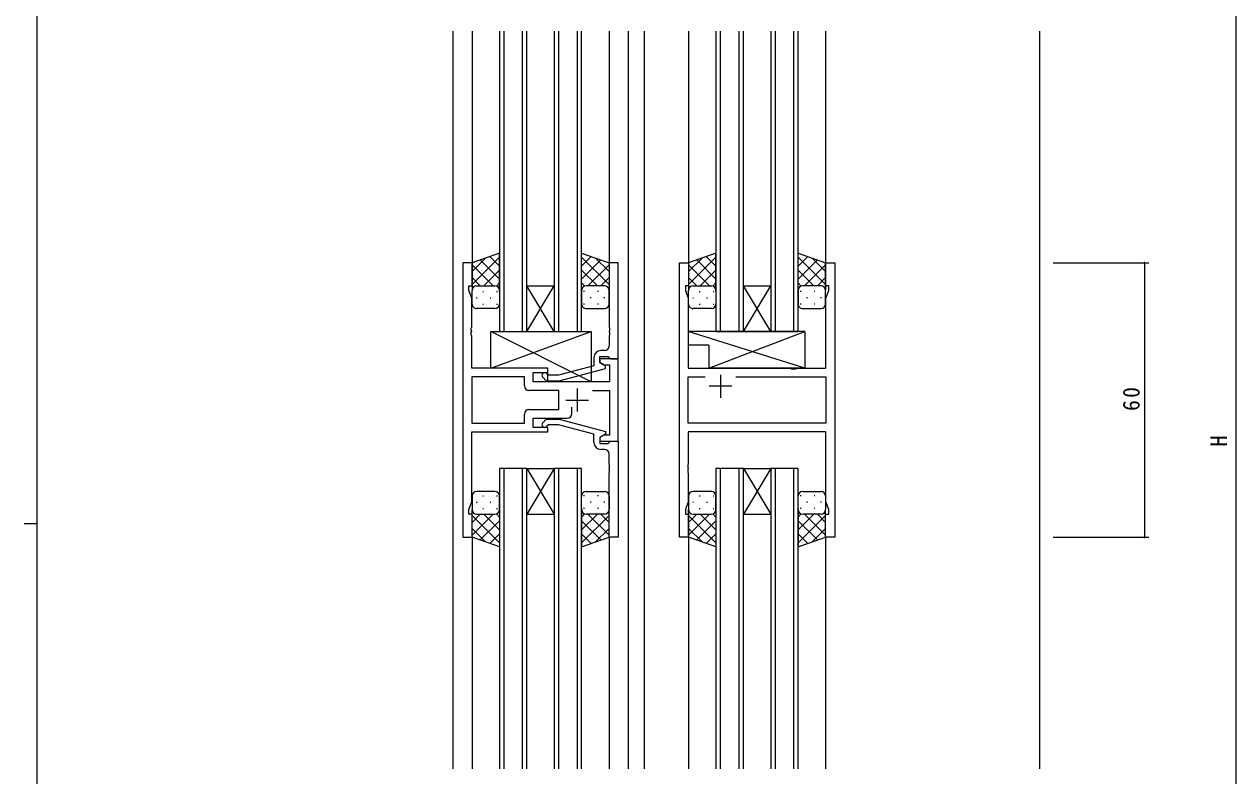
# Model space of a CAD drawing. Units: millimetres on the paper. Extents: x -420 to 373, y -297 to 267.
# Drawn here: x -420.5 to -155.3, y -53.3 to 111.2 of the extents above; entities that cross this region are included whole.
import ezdxf
from ezdxf.enums import TextEntityAlignment as Align

# ---------------------------------------------------------------- set-up
doc = ezdxf.new("R2010")
doc.units = ezdxf.units.MM
for name, color, linetype, lineweight in [('0-1_YKK_ZWAK', 7, 'Continuous', 9), ('0-3_YKK_12', 2, 'Continuous', 9), ('0-4_YKK_D', 6, 'Continuous', 9), ('0-6_YKK_13', 4, 'Continuous', 9), ('0-7_YKK_11', 7, 'Continuous', 9)]:
    doc.layers.add(name, color=color, linetype=linetype, lineweight=lineweight)
doc.styles.add('ＭＳ ゴシック', font='')
doc.styles.get('ＭＳ ゴシック').set_extended_font_data('MS Gothic')

msp = doc.modelspace()

# ---------------------------------------------------------------- linework, layer by layer
at = {"layer": '0-1_YKK_ZWAK'}
for p, q in [((-417.7, -260.6), (-417.7, 264.4)), ((-420.5, 1.9), (-417.7, 1.9))]:
    msp.add_line(p, q, dxfattribs=at)
at = {"layer": '0-3_YKK_12'}
for p, q in [((-326.664, 109.714), (-326.664, -51.786)), ((-322.464, 109.714), (-322.464, 58.964)), ((-316.466, 109.714), (-316.466, 43.964)), ((-315.466, 43.964), (-315.466, 109.714)), ((-311.466, 109.714), (-311.466, 43.964)), ((-310.466, 43.964), (-310.466, 109.714)), ((-304.466, 109.714), (-304.466, 43.964)), ((-303.466, 43.964), (-303.466, 109.714)), ((-299.466, 109.714), (-299.466, 43.964)), ((-298.466, 43.964), (-298.466, 109.714)), ((-292.464, 109.714), (-292.464, 58.964)), ((-288.264, 109.714), (-288.264, -51.786)), ((-284.764, 109.714), (-284.764, -51.786)), ((-275.064, 109.714), (-275.064, 58.964)), ((-269.066, 109.714), (-269.066, 43.964)), ((-268.066, 43.964), (-268.066, 109.714)), ((-264.066, 109.714), (-264.066, 43.964)), ((-263.066, 43.964), (-263.066, 109.714)), ((-257.066, 109.714), (-257.066, 43.964)), ((-256.066, 43.964), (-256.066, 109.714)), ((-252.066, 109.714), (-252.066, 43.964)), ((-251.066, 43.964), (-251.066, 109.714)), ((-245.064, 109.714), (-245.064, 58.964)), ((-198.264, 109.714), (-198.264, -51.786)), ((-304.466, 43.964), (-310.466, 53.964)), ((-310.466, 43.964), (-304.466, 53.964)), ((-310.466, 53.964), (-304.466, 53.964)), ((-257.066, 43.964), (-263.066, 53.964)), ((-263.066, 43.964), (-257.066, 53.964)), ((-263.066, 53.964), (-257.066, 53.964)), ((-316.466, 43.964), (-310.466, 43.964)), ((-310.466, 43.964), (-304.466, 43.964)), ((-304.466, 43.964), (-298.466, 43.964)), ((-269.066, 43.964), (-263.066, 43.964)), ((-263.066, 43.964), (-257.066, 43.964)), ((-257.066, 43.964), (-251.066, 43.964)), ((-310.466, 13.964), (-316.466, 13.964)), ((-316.466, 13.964), (-316.466, -51.786)), ((-315.466, -51.786), (-315.466, 13.964)), ((-311.466, 13.964), (-311.466, -51.786)), ((-304.466, 13.964), (-310.466, 3.964)), ((-310.466, 13.964), (-304.466, 3.964)), ((-310.466, 13.964), (-304.466, 13.964)), ((-310.466, -51.786), (-310.466, 13.964)), ((-298.466, 13.964), (-304.466, 13.964)), ((-304.466, 13.964), (-304.466, -51.786)), ((-303.466, -51.786), (-303.466, 13.964)), ((-299.466, 13.964), (-299.466, -51.786)), ((-298.466, -51.786), (-298.466, 13.964)), ((-263.066, 13.964), (-269.066, 13.964)), ((-269.066, 13.964), (-269.066, -51.786)), ((-268.066, -51.786), (-268.066, 13.964)), ((-264.066, 13.964), (-264.066, -51.786)), ((-257.066, 13.964), (-263.066, 3.964)), ((-263.066, 13.964), (-257.066, 3.964)), ((-263.066, 13.964), (-257.066, 13.964)), ((-263.066, -51.786), (-263.066, 13.964)), ((-251.066, 13.964), (-257.066, 13.964)), ((-257.066, 13.964), (-257.066, -51.786)), ((-256.066, -51.786), (-256.066, 13.964)), ((-252.066, 13.964), (-252.066, -51.786)), ((-251.066, -51.786), (-251.066, 13.964)), ((-310.466, 3.964), (-304.466, 3.964)), ((-263.066, 3.964), (-257.066, 3.964)), ((-322.464, -1.036), (-322.464, -51.786)), ((-292.464, -1.036), (-292.464, -51.786)), ((-275.064, -1.036), (-275.064, -51.786)), ((-245.064, -1.036), (-245.064, -51.786))]:
    msp.add_line(p, q, dxfattribs=at)
at = {"layer": '0-4_YKK_D'}
for p, q in [((-155.267, 213.464), (-155.267, -172.536)), ((-195.264, 58.964), (-174.267, 58.964)), ((-175.267, 58.964), (-175.267, -1.036)), ((-195.264, -1.036), (-174.267, -1.036))]:
    msp.add_line(p, q, dxfattribs=at)
for centre, start, end in [((-175.267, 58.964), 90, 270), ((-175.267, 58.964), 270, 90), ((-175.267, -1.036), 90, 270), ((-175.267, -1.036), 270, 90)]:
    msp.add_arc(centre, 0.106, start, end, dxfattribs=at)
at = {"layer": '0-6_YKK_13'}
for p, q in [((-316.468, 61.107), (-322.468, 58.964)), ((-316.468, 52.743), (-316.468, 61.107)), ((-298.466, 61.107), (-292.466, 58.964)), ((-298.466, 52.743), (-298.466, 61.107)), ((-269.068, 61.107), (-275.068, 58.964)), ((-269.068, 52.743), (-269.068, 61.107)), ((-251.066, 61.107), (-245.066, 58.964)), ((-251.066, 52.743), (-251.066, 61.107)), ((-322.468, 54.233), (-316.468, 60.233)), ((-322.468, 57.061), (-319.507, 60.022)), ((-322.468, 58.964), (-322.468, 52.964)), ((-317.848, 53.964), (-322.468, 58.585)), ((-316.468, 55.413), (-320.664, 59.609)), ((-316.468, 58.241), (-318.58, 60.353)), ((-298.466, 58.241), (-296.355, 60.353)), ((-292.466, 54.233), (-298.466, 60.233)), ((-298.466, 55.413), (-294.271, 59.609)), ((-297.087, 53.964), (-292.466, 58.585)), ((-292.466, 57.061), (-295.427, 60.022)), ((-292.466, 58.964), (-292.466, 52.964)), ((-275.068, 54.233), (-269.068, 60.233)), ((-275.068, 57.061), (-272.107, 60.022)), ((-275.068, 58.964), (-275.068, 52.964)), ((-270.448, 53.964), (-275.068, 58.585)), ((-269.068, 55.413), (-273.264, 59.609)), ((-269.068, 58.241), (-271.18, 60.353)), ((-251.066, 58.241), (-248.955, 60.353)), ((-245.066, 54.233), (-251.066, 60.233)), ((-251.066, 55.413), (-246.871, 59.609)), ((-249.687, 53.964), (-245.066, 58.585)), ((-245.066, 57.061), (-248.027, 60.022)), ((-245.066, 58.964), (-245.066, 52.964)), ((-320.676, 53.964), (-322.468, 55.756)), ((-319.908, 53.964), (-316.468, 57.404)), ((-295.027, 53.964), (-298.466, 57.404)), ((-294.258, 53.964), (-292.466, 55.756)), ((-273.276, 53.964), (-275.068, 55.756)), ((-272.508, 53.964), (-269.068, 57.404)), ((-247.627, 53.964), (-251.066, 57.404)), ((-246.858, 53.964), (-245.066, 55.756)), ((-321.468, 53.964), (-317.868, 53.964)), ((-321.068, 53.964), (-317.468, 53.964)), ((-317.136, 53.908), (-316.468, 54.576)), ((-297.798, 53.908), (-298.466, 54.576)), ((-293.866, 53.964), (-297.466, 53.964)), ((-293.466, 53.964), (-297.066, 53.964)), ((-274.068, 53.964), (-270.468, 53.964)), ((-273.668, 53.964), (-270.068, 53.964)), ((-269.736, 53.908), (-269.068, 54.576)), ((-250.398, 53.908), (-251.066, 54.576)), ((-246.466, 53.964), (-250.066, 53.964)), ((-246.066, 53.964), (-249.666, 53.964)), ((-322.468, 49.964), (-322.468, 52.964)), ((-321.548, 51.328), (-321.348, 51.328)), ((-320.133, 52.743), (-319.933, 52.743)), ((-318.518, 51.328), (-318.318, 51.328)), ((-317.103, 52.743), (-316.903, 52.743)), ((-316.468, 52.964), (-316.468, 49.964)), ((-298.466, 52.964), (-298.466, 49.964)), ((-297.831, 52.743), (-298.031, 52.743)), ((-296.416, 51.328), (-296.616, 51.328)), ((-294.801, 52.743), (-295.001, 52.743)), ((-293.386, 51.328), (-293.586, 51.328)), ((-292.466, 49.964), (-292.466, 52.964)), ((-275.068, 49.964), (-275.068, 52.964)), ((-274.148, 51.328), (-273.948, 51.328)), ((-272.733, 52.743), (-272.533, 52.743)), ((-271.118, 51.328), (-270.918, 51.328)), ((-269.703, 52.743), (-269.503, 52.743)), ((-269.068, 52.964), (-269.068, 49.964)), ((-251.066, 52.964), (-251.066, 49.964)), ((-250.431, 52.743), (-250.631, 52.743)), ((-249.016, 51.328), (-249.216, 51.328)), ((-247.401, 52.743), (-247.601, 52.743)), ((-245.986, 51.328), (-246.186, 51.328)), ((-245.066, 49.964), (-245.066, 52.964)), ((-317.468, 48.964), (-321.468, 48.964)), ((-320.133, 49.913), (-319.933, 49.913)), ((-317.103, 49.913), (-316.903, 49.913)), ((-297.831, 49.913), (-298.031, 49.913)), ((-297.466, 48.964), (-293.466, 48.964)), ((-294.801, 49.913), (-295.001, 49.913)), ((-270.068, 48.964), (-274.068, 48.964)), ((-272.733, 49.913), (-272.533, 49.913)), ((-269.703, 49.913), (-269.503, 49.913)), ((-250.431, 49.913), (-250.631, 49.913)), ((-250.066, 48.964), (-246.066, 48.964)), ((-247.401, 49.913), (-247.601, 49.913)), ((-296.366, 32.964), (-318.366, 43.964)), ((-318.366, 35.964), (-296.366, 43.964)), ((-249.64, 43.964), (-275.136, 43.964)), ((-270.64, 35.964), (-249.64, 43.964)), ((-249.64, 43.964), (-249.64, 35.964)), ((-270.64, 40.964), (-275.136, 40.964)), ((-270.64, 40.964), (-270.64, 35.964)), ((-249.64, 35.964), (-270.64, 35.964)), ((-322.468, 7.964), (-322.468, 4.964)), ((-317.468, 8.964), (-321.468, 8.964)), ((-320.133, 8.016), (-319.933, 8.016)), ((-317.103, 8.016), (-316.903, 8.016)), ((-316.468, 4.964), (-316.468, 7.964)), ((-298.466, 4.964), (-298.466, 7.964)), ((-297.831, 8.016), (-298.031, 8.016)), ((-297.466, 8.964), (-293.466, 8.964)), ((-294.801, 8.016), (-295.001, 8.016)), ((-292.466, 7.964), (-292.466, 4.964)), ((-275.068, 7.964), (-275.068, 4.964)), ((-270.068, 8.964), (-274.068, 8.964)), ((-272.733, 8.016), (-272.533, 8.016)), ((-269.703, 8.016), (-269.503, 8.016)), ((-269.068, 4.964), (-269.068, 7.964)), ((-251.066, 4.964), (-251.066, 7.964)), ((-250.431, 8.016), (-250.631, 8.016)), ((-250.066, 8.964), (-246.066, 8.964)), ((-247.401, 8.016), (-247.601, 8.016)), ((-245.066, 7.964), (-245.066, 4.964)), ((-321.548, 6.601), (-321.348, 6.601)), ((-318.518, 6.601), (-318.318, 6.601)), ((-296.416, 6.601), (-296.616, 6.601)), ((-293.386, 6.601), (-293.586, 6.601)), ((-274.148, 6.601), (-273.948, 6.601)), ((-271.118, 6.601), (-270.918, 6.601)), ((-249.016, 6.601), (-249.216, 6.601)), ((-245.986, 6.601), (-246.186, 6.601)), ((-322.468, -1.036), (-322.468, 4.964)), ((-317.848, 3.965), (-322.468, -0.656)), ((-320.676, 3.964), (-322.468, 2.173)), ((-322.468, 3.696), (-316.468, -2.304)), ((-321.468, 3.964), (-317.868, 3.964)), ((-321.068, 3.964), (-317.468, 3.964)), ((-320.133, 5.186), (-319.933, 5.186)), ((-319.908, 3.964), (-316.468, 0.525)), ((-317.136, 4.021), (-316.468, 3.353)), ((-317.103, 5.186), (-316.903, 5.186)), ((-316.468, 5.186), (-316.468, -3.178)), ((-298.466, 5.186), (-298.466, -3.178)), ((-297.798, 4.021), (-298.466, 3.353)), ((-295.027, 3.964), (-298.466, 0.525)), ((-292.466, 3.696), (-298.466, -2.304)), ((-297.831, 5.186), (-298.031, 5.186)), ((-293.866, 3.964), (-297.466, 3.964)), ((-297.087, 3.965), (-292.466, -0.656)), ((-293.466, 3.964), (-297.066, 3.964)), ((-294.801, 5.186), (-295.001, 5.186)), ((-294.258, 3.964), (-292.466, 2.173)), ((-292.466, -1.036), (-292.466, 4.964)), ((-275.068, -1.036), (-275.068, 4.964)), ((-270.448, 3.965), (-275.068, -0.656)), ((-273.276, 3.964), (-275.068, 2.173)), ((-275.068, 3.696), (-269.068, -2.304)), ((-274.068, 3.964), (-270.468, 3.964)), ((-273.668, 3.964), (-270.068, 3.964)), ((-272.733, 5.186), (-272.533, 5.186)), ((-272.508, 3.964), (-269.068, 0.525)), ((-269.736, 4.021), (-269.068, 3.353)), ((-269.703, 5.186), (-269.503, 5.186)), ((-269.068, 5.186), (-269.068, -3.178)), ((-251.066, 5.186), (-251.066, -3.178)), ((-250.398, 4.021), (-251.066, 3.353)), ((-247.627, 3.964), (-251.066, 0.525)), ((-245.066, 3.696), (-251.066, -2.304)), ((-250.431, 5.186), (-250.631, 5.186)), ((-246.466, 3.964), (-250.066, 3.964)), ((-249.687, 3.965), (-245.066, -0.656)), ((-246.066, 3.964), (-249.666, 3.964)), ((-247.401, 5.186), (-247.601, 5.186)), ((-246.858, 3.964), (-245.066, 2.173)), ((-245.066, -1.036), (-245.066, 4.964)), ((-322.468, 0.868), (-319.507, -2.093)), ((-316.468, 2.516), (-320.664, -1.68)), ((-298.466, 2.516), (-294.271, -1.68)), ((-292.466, 0.868), (-295.427, -2.093)), ((-275.068, 0.868), (-272.107, -2.093)), ((-269.068, 2.516), (-273.264, -1.68)), ((-251.066, 2.516), (-246.871, -1.68)), ((-245.066, 0.868), (-248.027, -2.093)), ((-316.468, -3.178), (-322.468, -1.036)), ((-316.468, -0.313), (-318.58, -2.424)), ((-298.466, -0.313), (-296.355, -2.424)), ((-298.466, -3.178), (-292.466, -1.036)), ((-269.068, -3.178), (-275.068, -1.036)), ((-269.068, -0.313), (-271.18, -2.424)), ((-251.066, -0.313), (-248.955, -2.424)), ((-251.066, -3.178), (-245.066, -1.036))]:
    msp.add_line(p, q, dxfattribs=at)
msp.add_lwpolyline([(-318.366, 35.964), (-318.366, 43.964), (-296.366, 43.964), (-296.366, 32.964), (-305.866, 32.964), (-305.866, 35.964)], close=True, dxfattribs=at)
msp.add_lwpolyline([(-249.64, 35.964), (-275.136, 43.964), (-275.136, 40.964)], dxfattribs=at)
for centre, start, end in [((-321.468, 52.964), 89.99998, 179.99998), ((-321.468, 52.964), 89.99998, 179.99998), ((-317.468, 52.964), 359.99998, 89.99998), ((-317.468, 52.964), 359.99998, 89.99998), ((-297.466, 52.964), 89.99998, 179.99998), ((-297.466, 52.964), 89.99998, 179.99998), ((-293.466, 52.964), 359.99998, 89.99998), ((-293.466, 52.964), 359.99998, 89.99998), ((-274.068, 52.964), 89.99998, 179.99998), ((-274.068, 52.964), 89.99998, 179.99998), ((-270.068, 52.964), 359.99998, 89.99998), ((-270.068, 52.964), 359.99998, 89.99998), ((-250.066, 52.964), 89.99998, 179.99998), ((-250.066, 52.964), 89.99998, 179.99998), ((-246.066, 52.964), 359.99998, 89.99998), ((-246.066, 52.964), 359.99998, 89.99998), ((-321.468, 49.964), 179.99998, 269.99998), ((-317.468, 49.964), 269.99998, 359.99998), ((-297.466, 49.964), 179.99998, 269.99998), ((-293.466, 49.964), 269.99998, 359.99998), ((-274.068, 49.964), 179.99998, 269.99998), ((-270.068, 49.964), 269.99998, 359.99998), ((-250.066, 49.964), 179.99998, 269.99998), ((-246.066, 49.964), 269.99998, 359.99998), ((-321.468, 7.964), 90, 180), ((-317.468, 7.964), 0, 90), ((-297.466, 7.964), 90, 180), ((-293.466, 7.964), 0, 90), ((-274.068, 7.964), 90, 180), ((-270.068, 7.964), 0, 90), ((-250.066, 7.964), 90, 180), ((-246.066, 7.964), 0, 90), ((-321.468, 4.964), 180, 270), ((-321.468, 4.964), 180, 270), ((-317.468, 4.964), 270, 0), ((-317.468, 4.964), 270, 0), ((-297.466, 4.964), 180, 270), ((-297.466, 4.964), 180, 270), ((-293.466, 4.964), 270, 0), ((-293.466, 4.964), 270, 0), ((-274.068, 4.964), 180, 270), ((-274.068, 4.964), 180, 270), ((-270.068, 4.964), 270, 0), ((-270.068, 4.964), 270, 0), ((-250.066, 4.964), 180, 270), ((-250.066, 4.964), 180, 270), ((-246.066, 4.964), 270, 0), ((-246.066, 4.964), 270, 0)]:
    msp.add_arc(centre, 1, start, end, dxfattribs=at)
at = {"layer": '0-7_YKK_11'}
for p, q in [((-245.066, 58.964), (-243.066, 58.964)), ((-293.466, 39.764), (-294.266, 39.764)), ((-310.996, 34.034), (-322.536, 34.034)), ((-310.996, 32.034), (-310.996, 34.034)), ((-265.566, 31.964), (-270.566, 31.964)), ((-268.066, 34.464), (-268.066, 29.464)), ((-264.716, 34.034), (-244.996, 34.034)), ((-299.466, 31.464), (-299.466, 26.464)), ((-301.966, 28.964), (-296.966, 28.964)), ((-300.616, 25.964), (-300.616, 27.403)), ((-293.466, 18.164), (-294.266, 18.164))]:
    msp.add_line(p, q, dxfattribs=at)
for points in [[(-296.116, 31.034), (-292.396, 31.034), (-292.396, 21.264), (-293.6, 21.264), (-294.466, 20.764), (-294.466, 19.964), (-290.466, 19.964), (-290.466, 37.964), (-294.466, 37.964), (-294.466, 37.164), (-293.6, 36.664), (-292.396, 36.664), (-292.396, 32.964), (-309.066, 32.964), (-309.066, 34.964), (-305.866, 34.964), (-305.866, 35.964), (-322.536, 35.964), (-322.536, 43.006), (-322.656, 43.19), (-322.656, 43.739), (-322.536, 43.923), (-322.536, 44.006), (-322.656, 44.19), (-322.656, 44.739), (-322.536, 44.923), (-322.536, 51.234), (-323.166, 52.964), (-323.166, 53.964), (-322.466, 53.964), (-322.466, 58.964), (-324.466, 58.964), (-324.466, -1.036), (-322.466, -1.036), (-322.466, 3.964), (-323.166, 3.964), (-323.166, 4.964), (-322.536, 6.695), (-322.536, 21.964), (-305.866, 21.964)], [(-290.466, 37.964), (-290.466, 58.964), (-292.466, 58.964), (-292.466, 44.923), (-292.346, 44.739), (-292.346, 44.19), (-292.466, 44.006), (-292.466, 43.923), (-292.346, 43.739), (-292.346, 43.19), (-292.466, 43.006), (-292.466, 40.764)], [(-243.066, 58.964), (-243.066, -1.036), (-245.066, -1.036), (-245.066, 3.964), (-244.366, 3.964), (-244.366, 4.964), (-244.996, 6.695), (-244.996, 21.964), (-275.136, 21.964), (-275.136, 14.923), (-275.256, 14.739), (-275.256, 14.19), (-275.136, 14.006), (-275.136, 13.923), (-275.256, 13.739), (-275.256, 13.19), (-275.136, 13.006), (-275.136, 6.695), (-275.766, 4.964), (-275.766, 3.964), (-275.066, 3.964), (-275.066, -1.036), (-277.066, -1.036), (-277.066, 58.964), (-275.066, 58.964), (-275.066, 53.964), (-275.766, 53.964), (-275.766, 52.964), (-275.136, 51.234), (-275.136, 35.964), (-252.737, 35.964), (-252.545, 35.822), (-251.587, 35.822), (-251.395, 35.964), (-244.996, 35.964), (-244.996, 51.234), (-244.366, 52.964), (-244.366, 53.964), (-245.066, 53.964), (-245.066, 58.964)], [(-306.991, 33.94), (-306.215, 33.164), (-303.37, 33.164), (-293.266, 35.872), (-293.266, 36.472), (-294.466, 37.164), (-294.466, 38.464), (-292.666, 38.464), (-292.466, 38.264), (-292.166, 37.964), (-290.466, 37.964)], [(-295.766, 38.264), (-295.766, 36.444), (-303.528, 34.364), (-305.718, 34.364), (-306.142, 34.789)], [(-310.996, 34.034), (-322.536, 34.034), (-322.536, 23.894), (-310.996, 23.894), (-310.996, 25.894)], [(-264.716, 34.034), (-244.996, 34.034), (-244.996, 23.894), (-275.136, 23.894), (-275.136, 34.034), (-271.417, 34.034)], [(-309.996, 26.894), (-303.466, 26.894), (-303.466, 31.034), (-309.996, 31.034)], [(-305.866, 21.964), (-305.866, 22.964), (-309.066, 22.964), (-309.066, 24.964), (-301.616, 24.964)], [(-306.99, 23.989), (-306.214, 24.764), (-303.369, 24.764), (-293.266, 22.057), (-293.266, 21.457), (-294.466, 20.764), (-294.466, 19.464), (-292.666, 19.464), (-292.466, 19.664), (-292.166, 19.964), (-290.466, 19.964)], [(-295.766, 19.664), (-295.766, 21.485), (-303.527, 23.564), (-305.717, 23.564), (-306.142, 23.14)], [(-290.466, 19.964), (-290.466, -1.036), (-292.466, -1.036), (-292.466, 13.006), (-292.346, 13.19), (-292.346, 13.739), (-292.466, 13.923), (-292.466, 14.006), (-292.346, 14.19), (-292.346, 14.739), (-292.466, 14.923), (-292.466, 17.164)]]:
    msp.add_lwpolyline(points, dxfattribs=at)
for centre, radius, start, end in [((-293.466, 40.764), 1, 270, 359.99998), ((-294.266, 38.264), 1.5, 90, 179.99998), ((-306.566, 34.364), 0.6, 44.99998, 225), ((-309.996, 32.034), 1, 180, 269.99998), ((-309.996, 25.894), 1, 90, 179.99998), ((-306.566, 23.564), 0.6, 134.99998, 315), ((-301.616, 25.964), 1, 270, 359.99998), ((-294.266, 19.664), 1.5, 180, 269.99998), ((-293.466, 17.164), 1, 0, 89.99998)]:
    msp.add_arc(centre, radius, start, end, dxfattribs=at)

# ---------------------------------------------------------------- texts
at = {"layer": '0-4_YKK_D', "color": 3, "style": 'ＭＳ ゴシック'}
msp.add_text('H', height=3.666, rotation=90, dxfattribs=at).set_placement((-156.067, 18.739), align=Align.BOTTOM_LEFT)
at = {"layer": '0-4_YKK_D', "color": 3, "insert": (-176.267, 26.564), "char_height": 3.666, "attachment_point": 7, "rotation": 90, "style": 'ＭＳ ゴシック'}
msp.add_mtext('\\T1.21;\\W0.95;60', dxfattribs=at)

doc.saveas('drawing.dxf')
